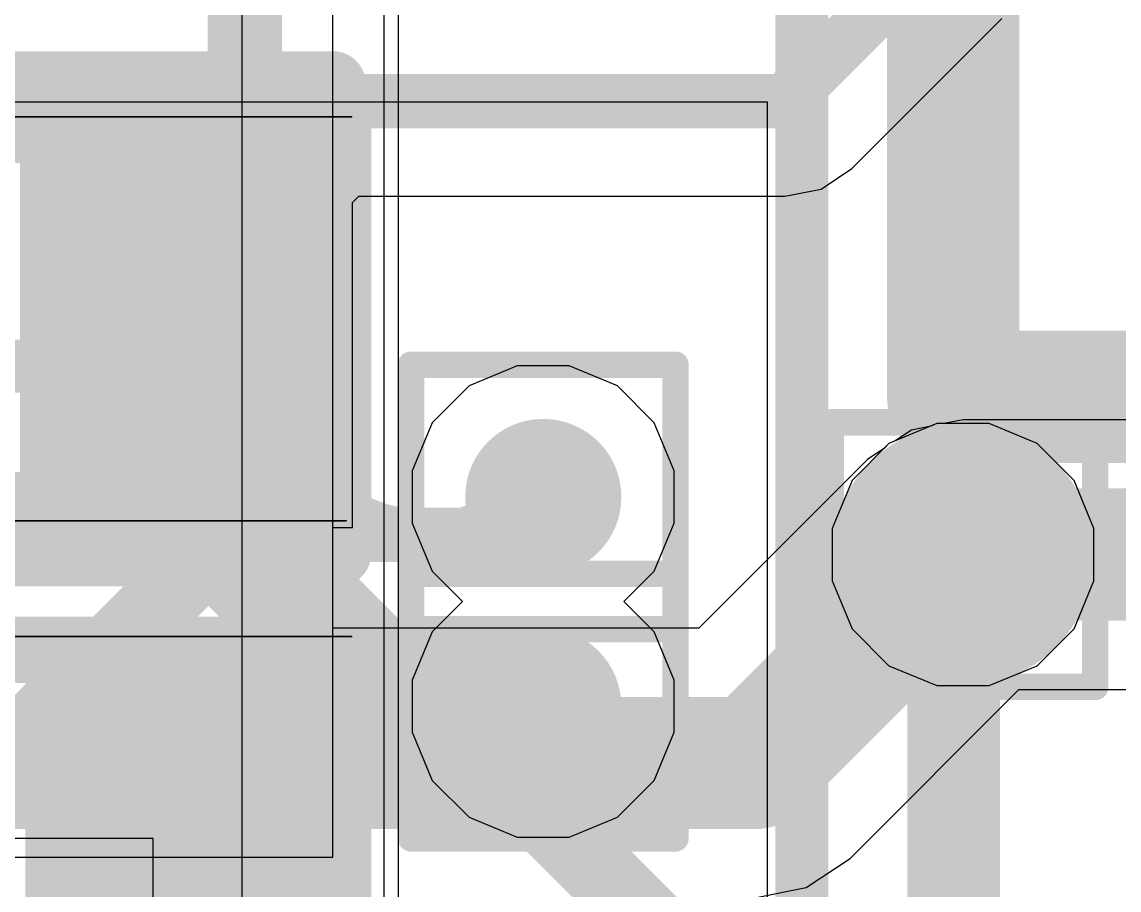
# Model space of a CAD drawing. Header units: inches. Extents: x -6 to 284, y -12 to 154.
# Drawn here: x 17.238 to 19.346, y 5.795 to 7.462 of the extents above; entities that cross this region are included whole.
import ezdxf

# ---------------------------------------------------------------- set-up
doc = ezdxf.new("R2010")
doc.units = ezdxf.units.IN
for name, color, linetype in [('Bottom Layer', 5, 'Continuous'), ('Bottom Overlay', 54, 'Continuous'), ('Bottom Paste', 16, 'Continuous'), ('Bottom Solder', 6, 'Continuous'), ('Drill Drawing', 1, 'Continuous'), ('GND-1', 16, 'Continuous'), ('GND-4', 54, 'Continuous'), ('PWR-1', 156, 'Continuous'), ('PWR-2', 130, 'Continuous'), ('Signal L1', 76, 'Continuous'), ('Signal L2', 6, 'Continuous'), ('Top Layer', 1, 'Continuous'), ('Top Overlay', 2, 'Continuous'), ('Top Paste', 8, 'Continuous'), ('Top Solder', 216, 'Continuous'), ('Via Holes', 16, 'Continuous')]:
    doc.layers.add(name, color=color, linetype=linetype)

# ---------------------------------------------------------------- blocks, each defined once
blk = doc.blocks.new('AP6275S__125')
at = {"layer": 'Top Overlay'}
for points in [[(-7.518399999999999, -6.55319746, 0.254, 0.254, 0), (-7.518399999999999, -4.9784, 0.254, 0.254, 0)], [(-7.518399999999999, -6.55319746, 0.254, 0.254, 0), (-6.400799999999999, -6.55319746, 0.254, 0.254, 0)]]:
    blk.add_lwpolyline(points, format="xyseb", dxfattribs=at)
blk.add_lwpolyline([(-7.581899999999999, -6.55319746, 0.127, 0.127, 1), (-7.454899999999999, -6.55319746, 0.127, 0.127, 1)], format="xyseb", close=True, dxfattribs=at)
blk.add_lwpolyline([(-7.581899999999999, -6.55319746, 0.127, 0.127, 1), (-7.454899999999999, -6.55319746, 0.127, 0.127, 1)], format="xyseb", close=True, dxfattribs=at)
blk = doc.blocks.new('R___0402_137')
at = {"layer": 'Top Layer'}
for points in [[(-0.6985, -0.3175), (-0.6985, 0.3175), (-0.2412999999999999, 0.3175), (-0.2413, -0.3175)], [(0.2412999999999999, -0.3175), (0.2413, 0.3175), (0.6985, 0.3175), (0.6985, -0.3175)]]:
    blk.add_hatch(color=1, dxfattribs=at).paths.add_polyline_path(points)
at = {"layer": 'Top Paste'}
for points in [[(-0.6985, -0.3175), (-0.6985, 0.3175), (-0.2412999999999999, 0.3175), (-0.2413, -0.3175)], [(0.2412999999999999, -0.3175), (0.2413, 0.3175), (0.6985, 0.3175), (0.6985, -0.3175)]]:
    blk.add_hatch(color=8, dxfattribs=at).paths.add_polyline_path(points)
at = {"layer": 'Top Solder'}
for points in [[(-0.75350116, -0.37250116), (-0.75350116, 0.37250116), (-0.1862988399999999, 0.37250116), (-0.18629884, -0.37250116)], [(0.1862988399999999, -0.37250116), (0.18629884, 0.37250116), (0.75350116, 0.37250116), (0.75350116, -0.37250116)]]:
    blk.add_hatch(color=216, dxfattribs=at).paths.add_polyline_path(points)
at = {"layer": 'Top Overlay'}
for points in [[(-0.7874, 0.4064, 0.127, 0.127, 0), (-0.78740254, -0.40640254, 0.127, 0.127, 0)], [(0.7874, 0.4064, 0.127, 0.127, 0), (-0.7874, 0.4064, 0.127, 0.127, 0)], [(0.7874, 0.4064, 0.127, 0.127, 0), (0.7874, -0.4064, 0.127, 0.127, 0)], [(0.7874, -0.4064, 0.127, 0.127, 0), (-0.78740254, -0.40640254, 0.127, 0.127, 0)], [(0.8128, -0.4318, 0.0032258, 0.0032258, 0), (-0.8127974599999999, -0.4318, 0.0032258, 0.0032258, 0)]]:
    blk.add_lwpolyline(points, format="xyseb", dxfattribs=at)
for points in [[(-0.8191499999999999, 0.4064, 0.0635, 0.0635, 1), (-0.7556499999999999, 0.4064, 0.0635, 0.0635, 1)], [(-0.8191499999999999, 0.4064, 0.0635, 0.0635, 1), (-0.7556499999999999, 0.4064, 0.0635, 0.0635, 1)], [(0.7556499999999999, 0.4064, 0.0635, 0.0635, 1), (0.8191499999999999, 0.4064, 0.0635, 0.0635, 1)], [(0.7556499999999999, 0.4064, 0.0635, 0.0635, 1), (0.8191499999999999, 0.4064, 0.0635, 0.0635, 1)], [(-0.8191525399999998, -0.40640254, 0.0635, 0.0635, 1), (-0.75565254, -0.40640254, 0.0635, 0.0635, 1)], [(-0.8191525399999998, -0.40640254, 0.0635, 0.0635, 1), (-0.75565254, -0.40640254, 0.0635, 0.0635, 1)], [(0.7556499999999999, -0.4064, 0.0635, 0.0635, 1), (0.8191499999999999, -0.4064, 0.0635, 0.0635, 1)], [(0.7556499999999999, -0.4064, 0.0635, 0.0635, 1), (0.8191499999999999, -0.4064, 0.0635, 0.0635, 1)], [(-0.8136026399999999, -0.4318, 0.0016129, 0.0016129, 1), (-0.81199228, -0.4318, 0.0016129, 0.0016129, 1)], [(0.8119948199999999, -0.4318, 0.0016129, 0.0016129, 1), (0.81360518, -0.4318, 0.0016129, 0.0016129, 1)]]:
    blk.add_lwpolyline(points, format="xyseb", close=True, dxfattribs=at)
blk = doc.blocks.new('R___0402_138')
at = {"layer": 'Top Layer'}
for points in [[(-0.69849746, -0.3175), (-0.69849746, 0.3175), (-0.24129746, 0.3175), (-0.24129746, -0.3175)], [(0.2412999999999999, -0.3175), (0.2413, 0.3175), (0.6985, 0.3175), (0.6985, -0.3175)]]:
    blk.add_hatch(color=1, dxfattribs=at).paths.add_polyline_path(points)
at = {"layer": 'Top Paste'}
for points in [[(-0.69849746, -0.3175), (-0.69849746, 0.3175), (-0.24129746, 0.3175), (-0.24129746, -0.3175)], [(0.2412999999999999, -0.3175), (0.2413, 0.3175), (0.6985, 0.3175), (0.6985, -0.3175)]]:
    blk.add_hatch(color=8, dxfattribs=at).paths.add_polyline_path(points)
at = {"layer": 'Top Solder'}
for points in [[(-0.7534986199999999, -0.37250116), (-0.7534986199999999, 0.37250116), (-0.1862962999999999, 0.37250116), (-0.1862963, -0.37250116)], [(0.1862988399999999, -0.37250116), (0.18629884, 0.37250116), (0.75350116, 0.37250116), (0.75350116, -0.37250116)]]:
    blk.add_hatch(color=216, dxfattribs=at).paths.add_polyline_path(points)
at = {"layer": 'Top Overlay'}
for points in [[(0.78740254, 0.40640254, 0.127, 0.127, 0), (-0.7874, 0.4064, 0.127, 0.127, 0)], [(-0.7874, 0.4064, 0.127, 0.127, 0), (-0.7874, -0.4064, 0.127, 0.127, 0)], [(0.78740254, 0.40640254, 0.127, 0.127, 0), (0.78740254, -0.40640254, 0.127, 0.127, 0)], [(0.78740254, -0.40640254, 0.127, 0.127, 0), (-0.7874, -0.4064, 0.127, 0.127, 0)], [(0.8127974599999999, -0.4318, 0.0032258, 0.0032258, 0), (-0.8128, -0.4318, 0.0032258, 0.0032258, 0)]]:
    blk.add_lwpolyline(points, format="xyseb", dxfattribs=at)
for points in [[(-0.8191499999999999, 0.4064, 0.0635, 0.0635, 1), (-0.7556499999999999, 0.4064, 0.0635, 0.0635, 1)], [(-0.8191499999999999, 0.4064, 0.0635, 0.0635, 1), (-0.7556499999999999, 0.4064, 0.0635, 0.0635, 1)], [(0.75565254, 0.40640254, 0.0635, 0.0635, 1), (0.8191525399999998, 0.40640254, 0.0635, 0.0635, 1)], [(0.75565254, 0.40640254, 0.0635, 0.0635, 1), (0.8191525399999998, 0.40640254, 0.0635, 0.0635, 1)], [(-0.8191499999999999, -0.4064, 0.0635, 0.0635, 1), (-0.7556499999999999, -0.4064, 0.0635, 0.0635, 1)], [(-0.8191499999999999, -0.4064, 0.0635, 0.0635, 1), (-0.7556499999999999, -0.4064, 0.0635, 0.0635, 1)], [(0.75565254, -0.40640254, 0.0635, 0.0635, 1), (0.8191525399999998, -0.40640254, 0.0635, 0.0635, 1)], [(0.75565254, -0.40640254, 0.0635, 0.0635, 1), (0.8191525399999998, -0.40640254, 0.0635, 0.0635, 1)], [(-0.81360518, -0.4318, 0.0016129, 0.0016129, 1), (-0.8119948199999999, -0.4318, 0.0016129, 0.0016129, 1)], [(0.81199228, -0.4318, 0.0016129, 0.0016129, 1), (0.8136026399999999, -0.4318, 0.0016129, 0.0016129, 1)]]:
    blk.add_lwpolyline(points, format="xyseb", close=True, dxfattribs=at)
blk = doc.blocks.new('R___0402_B_140')
at = {"layer": 'Bottom Layer'}
for points in [[(-0.2413, 0.3175), (-0.2412999999999999, -0.3175), (-0.6985, -0.3175), (-0.6985, 0.3175)], [(0.69849746, 0.3175), (0.69849746, -0.3175), (0.24129746, -0.3175), (0.24129746, 0.3175)]]:
    blk.add_hatch(color=5, dxfattribs=at).paths.add_polyline_path(points)
at = {"layer": 'Bottom Paste'}
for points in [[(-0.2413, 0.3175), (-0.2412999999999999, -0.3175), (-0.6985, -0.3175), (-0.6985, 0.3175)], [(0.69849746, 0.3175), (0.69849746, -0.3175), (0.24129746, -0.3175), (0.24129746, 0.3175)]]:
    blk.add_hatch(color=16, dxfattribs=at).paths.add_polyline_path(points)
at = {"layer": 'Bottom Solder'}
for points in [[(-0.18629884, 0.37250116), (-0.1862988399999999, -0.37250116), (-0.75350116, -0.37250116), (-0.75350116, 0.37250116)], [(0.7534986199999999, 0.37250116), (0.7534986199999999, -0.37250116), (0.1862963, -0.37250116), (0.1862962999999999, 0.37250116)]]:
    blk.add_hatch(color=6, dxfattribs=at).paths.add_polyline_path(points)
at = {"layer": 'Bottom Overlay'}
for points in [[(0.7874, 0.4064, 0.127, 0.127, 0), (-0.78739746, 0.4064, 0.127, 0.127, 0)], [(-0.78739746, 0.4064, 0.127, 0.127, 0), (-0.78739746, -0.4064, 0.127, 0.127, 0)], [(0.7874, 0.4064, 0.127, 0.127, 0), (0.7874, -0.4064, 0.127, 0.127, 0)], [(0.8128, 0.4318, 0.0032258, 0.0032258, 0), (-0.8127974599999999, 0.4318, 0.0032258, 0.0032258, 0)], [(0.7874, -0.4064, 0.127, 0.127, 0), (-0.78739746, -0.4064, 0.127, 0.127, 0)]]:
    blk.add_lwpolyline(points, format="xyseb", dxfattribs=at)
for points in [[(-0.8191474599999999, 0.4064, 0.0635, 0.0635, 1), (-0.7556474599999999, 0.4064, 0.0635, 0.0635, 1)], [(-0.8191474599999999, 0.4064, 0.0635, 0.0635, 1), (-0.7556474599999999, 0.4064, 0.0635, 0.0635, 1)], [(0.7556499999999999, 0.4064, 0.0635, 0.0635, 1), (0.8191499999999999, 0.4064, 0.0635, 0.0635, 1)], [(0.7556499999999999, 0.4064, 0.0635, 0.0635, 1), (0.8191499999999999, 0.4064, 0.0635, 0.0635, 1)], [(-0.8136026399999999, 0.4318, 0.0016129, 0.0016129, 1), (-0.81199228, 0.4318, 0.0016129, 0.0016129, 1)], [(0.8119948199999999, 0.4318, 0.0016129, 0.0016129, 1), (0.81360518, 0.4318, 0.0016129, 0.0016129, 1)], [(-0.8191474599999999, -0.4064, 0.0635, 0.0635, 1), (-0.7556474599999999, -0.4064, 0.0635, 0.0635, 1)], [(-0.8191474599999999, -0.4064, 0.0635, 0.0635, 1), (-0.7556474599999999, -0.4064, 0.0635, 0.0635, 1)], [(0.7556499999999999, -0.4064, 0.0635, 0.0635, 1), (0.8191499999999999, -0.4064, 0.0635, 0.0635, 1)], [(0.7556499999999999, -0.4064, 0.0635, 0.0635, 1), (0.8191499999999999, -0.4064, 0.0635, 0.0635, 1)]]:
    blk.add_lwpolyline(points, format="xyseb", close=True, dxfattribs=at)

msp = doc.modelspace()

# ---------------------------------------------------------------- hatches: boundary and pattern name
at = {"layer": 'Bottom Layer'}
h = msp.add_hatch(color=5, dxfattribs=at)
edge = h.paths.add_edge_path()
edge.add_arc((19.04610872, 6.43882126), 0.1499997, 0, 360)
at = {"layer": 'Bottom Solder'}
h = msp.add_hatch(color=6, dxfattribs=at)
edge = h.paths.add_edge_path()
edge.add_arc((19.04610872, 6.43882126), 0.2515997, 0, 360)
at = {"layer": 'GND-1'}
h = msp.add_hatch(color=16, dxfattribs=at)
edge = h.paths.add_edge_path()
edge.add_arc((18.23963586, 6.54947636), 0.1499997, 0, 360)
h = msp.add_hatch(color=16, dxfattribs=at)
edge = h.paths.add_edge_path()
edge.add_arc((18.23963586, 6.14787696), 0.1499997, 0, 360)
at = {"layer": 'GND-4'}
h = msp.add_hatch(color=54, dxfattribs=at)
edge = h.paths.add_edge_path()
edge.add_arc((19.04610872, 6.43882126), 0.1499997, 0, 360)
at = {"layer": 'Signal L1'}
h = msp.add_hatch(color=76, dxfattribs=at)
edge = h.paths.add_edge_path()
edge.add_arc((18.23963586, 6.54947636), 0.1499997, 0, 360)
h = msp.add_hatch(color=76, dxfattribs=at)
edge = h.paths.add_edge_path()
edge.add_arc((18.23963586, 6.14787696), 0.1499997, 0, 360)
at = {"layer": 'Signal L2'}
h = msp.add_hatch(color=6, dxfattribs=at)
edge = h.paths.add_edge_path()
edge.add_arc((19.04610872, 6.43882126), 0.1499997, 0, 360)
at = {"layer": 'Top Layer'}
h = msp.add_hatch(color=1, dxfattribs=at)
edge = h.paths.add_edge_path()
edge.add_arc((18.23963586, 6.54947636), 0.1499997, 0, 360)
h = msp.add_hatch(color=1, dxfattribs=at)
edge = h.paths.add_edge_path()
edge.add_arc((18.23963586, 6.14787696), 0.1499997, 0, 360)
at = {"layer": 'Via Holes'}
h = msp.add_hatch(color=7, dxfattribs=at)
edge = h.paths.add_edge_path()
edge.add_arc((18.23963586, 6.54947636), 0.07499858, 0, 360)
h = msp.add_hatch(color=7, dxfattribs=at)
edge = h.paths.add_edge_path()
edge.add_arc((19.04610872, 6.43882126), 0.07499858, 0, 360)
h = msp.add_hatch(color=7, dxfattribs=at)
edge = h.paths.add_edge_path()
edge.add_arc((18.23963586, 6.14787696), 0.07499858, 0, 360)

# ---------------------------------------------------------------- linework, layer by layer
at = {"layer": 'Bottom Layer'}
for p, q in [((17.83531104, 5.85758798), (17.83531104, 8.351192339999999)), ((18.83266236, 7.180513959999999), (19.12057898, 7.468433119999999)), ((18.77342956, 7.140938219999999), (18.83266236, 7.180513959999999)), ((17.87341358, 7.115385819999999), (17.88506456, 7.12703934)), ((17.88506456, 7.12703934), (18.70354654, 7.12703934)), ((18.70354654, 7.12703934), (18.70355924, 7.1270368)), ((18.70355924, 7.1270368), (18.77342956, 7.140938219999999)), ((17.87341358, 6.4912367), (17.87341358, 7.115385819999999)), ((18.984087, 6.685460340000001), (18.947003, 6.67808418)), ((18.9960631, 6.690420959999999), (18.984087, 6.685460340000001)), ((19.00902472, 6.690420959999999), (18.9960631, 6.690420959999999)), ((19.04610872, 6.69779712), (19.00902472, 6.690420959999999)), ((21.98458646, 6.69779712), (19.04610872, 6.69779712)), ((18.947003, 6.67808418), (18.91556542, 6.657078379999999)), ((18.89442246, 6.642950899999999), (18.86298488, 6.6219451)), ((18.90358932, 6.65211776), (18.89442246, 6.642950899999999)), ((18.91556542, 6.657078379999999), (18.90358932, 6.65211776)), ((18.86298488, 6.6219451), (18.53867514, 6.29763536)), ((17.83531104, 6.29763536), (17.83531104, 6.4912367)), ((17.83531104, 6.4912367), (17.87341358, 6.4912367)), ((18.53867514, 6.29763536), (17.83531104, 6.29763536)), ((18.8290708, 5.85553566), (19.15338054, 6.1798454)), ((19.15338054, 6.1798454), (21.98458646, 6.1798454)), ((17.49003614, 5.89353406), (14.37489378, 5.89353406)), ((17.49003614, 1.31830572), (17.49003614, 5.89353406)), ((14.4101058, 5.85758798), (17.83531104, 5.85758798)), ((18.74505268, 5.79939658), (18.8290708, 5.85553566)), ((18.64594696, 5.779683639999999), (18.74505268, 5.79939658))]:
    msp.add_line(p, q, dxfattribs=at)
for points in [[(18.70355924, 7.309617079999999, 0.10414, 0.10414, 0), (18.99148348, 7.597541319999999, 0.10414, 0.10414, 0)], [(17.70098822, 7.2011667, 0.10414, 0.10414, 0), (17.8094386, 7.309617079999999, 0.10414, 0.10414, 0)], [(17.8094386, 7.309617079999999, 0.10414, 0.10414, 0), (18.70355924, 7.309617079999999, 0.10414, 0.10414, 0)], [(17.51781358, 7.024636699999999, 0.10414, 0.10414, 0), (17.69434358, 7.2011667, 0.10414, 0.10414, 0)], [(17.69434358, 7.2011667, 0.10414, 0.10414, 0), (17.70098822, 7.2011667, 0.10414, 0.10414, 0)], [(17.51781358, 6.9357367, 0.10414, 0.10414, 0), (17.51781358, 7.024636699999999, 0.10414, 0.10414, 0)], [(18.64594696, 6.0386595, 0.254, 0.254, 0), (19.04610872, 6.43882126, 0.254, 0.254, 0)], [(19.04610872, 6.43882126, 0.254, 0.254, 0), (22.42908646, 6.43882126, 0.254, 0.254, 0)], [(15.76973986, 6.0386595, 0.254, 0.254, 0), (18.64594696, 6.0386595, 0.254, 0.254, 0)]]:
    msp.add_lwpolyline(points, format="xyseb", dxfattribs=at)
for points in [[(17.7834036, 7.309617079999999, 0.05207, 0.05207, 1), (17.8354736, 7.309617079999999, 0.05207, 0.05207, 1)], [(17.7834036, 7.309617079999999, 0.05207, 0.05207, 1), (17.8354736, 7.309617079999999, 0.05207, 0.05207, 1)], [(18.67752424, 7.309617079999999, 0.05207, 0.05207, 1), (18.72959424, 7.309617079999999, 0.05207, 0.05207, 1)], [(18.67752424, 7.309617079999999, 0.05207, 0.05207, 1), (18.72959424, 7.309617079999999, 0.05207, 0.05207, 1)], [(17.66830858, 7.2011667, 0.05207, 0.05207, 1), (17.72037858, 7.2011667, 0.05207, 0.05207, 1)], [(17.66830858, 7.2011667, 0.05207, 0.05207, 1), (17.72037858, 7.2011667, 0.05207, 0.05207, 1)], [(17.67495322, 7.2011667, 0.05207, 0.05207, 1), (17.72702322, 7.2011667, 0.05207, 0.05207, 1)], [(17.67495322, 7.2011667, 0.05207, 0.05207, 1), (17.72702322, 7.2011667, 0.05207, 0.05207, 1)], [(17.49177858, 7.024636699999999, 0.05207, 0.05207, 1), (17.54384858, 7.024636699999999, 0.05207, 0.05207, 1)], [(17.49177858, 7.024636699999999, 0.05207, 0.05207, 1), (17.54384858, 7.024636699999999, 0.05207, 0.05207, 1)], [(17.49177858, 6.9357367, 0.05207, 0.05207, 1), (17.54384858, 6.9357367, 0.05207, 0.05207, 1)], [(18.98260872, 6.43882126, 0.127, 0.127, 1), (19.10960872, 6.43882126, 0.127, 0.127, 1)], [(18.98260872, 6.43882126, 0.127, 0.127, 1), (19.10960872, 6.43882126, 0.127, 0.127, 1)], [(18.58244696, 6.0386595, 0.127, 0.127, 1), (18.70944696, 6.0386595, 0.127, 0.127, 1)], [(18.58244696, 6.0386595, 0.127, 0.127, 1), (18.70944696, 6.0386595, 0.127, 0.127, 1)]]:
    msp.add_lwpolyline(points, format="xyseb", close=True, dxfattribs=at)
at = {"layer": 'Drill Drawing'}
for points in [[(17.98563586, 6.80347636, 0.0508, 0.0508, 0), (18.49363586, 6.80347636, 0.0508, 0.0508, 0)], [(17.98563586, 6.295476359999999, 0.0508, 0.0508, 0), (17.98563586, 6.80347636, 0.0508, 0.0508, 0)], [(18.49363586, 6.295476359999999, 0.0508, 0.0508, 0), (18.49363586, 6.80347636, 0.0508, 0.0508, 0)], [(18.79210872, 6.692821259999999, 0.0508, 0.0508, 0), (19.30010872, 6.692821259999999, 0.0508, 0.0508, 0)], [(18.79210872, 6.18482126, 0.0508, 0.0508, 0), (18.79210872, 6.692821259999999, 0.0508, 0.0508, 0)], [(19.30010872, 6.18482126, 0.0508, 0.0508, 0), (19.30010872, 6.692821259999999, 0.0508, 0.0508, 0)], [(17.98563586, 6.40187696, 0.0508, 0.0508, 0), (18.49363586, 6.40187696, 0.0508, 0.0508, 0)], [(17.98563586, 5.89387696, 0.0508, 0.0508, 0), (17.98563586, 6.40187696, 0.0508, 0.0508, 0)], [(18.49363586, 5.89387696, 0.0508, 0.0508, 0), (18.49363586, 6.40187696, 0.0508, 0.0508, 0)], [(17.98563586, 6.295476359999999, 0.0508, 0.0508, 0), (18.49363586, 6.295476359999999, 0.0508, 0.0508, 0)], [(18.79210872, 6.18482126, 0.0508, 0.0508, 0), (19.30010872, 6.18482126, 0.0508, 0.0508, 0)], [(17.98563586, 5.89387696, 0.0508, 0.0508, 0), (18.49363586, 5.89387696, 0.0508, 0.0508, 0)]]:
    msp.add_lwpolyline(points, format="xyseb", dxfattribs=at)
for points in [[(17.97293586, 6.80347636, 0.0254, 0.0254, 1), (17.99833586, 6.80347636, 0.0254, 0.0254, 1)], [(17.97293586, 6.80347636, 0.0254, 0.0254, 1), (17.99833586, 6.80347636, 0.0254, 0.0254, 1)], [(18.48093586, 6.80347636, 0.0254, 0.0254, 1), (18.50633586, 6.80347636, 0.0254, 0.0254, 1)], [(18.48093586, 6.80347636, 0.0254, 0.0254, 1), (18.50633586, 6.80347636, 0.0254, 0.0254, 1)], [(18.77940872, 6.692821259999999, 0.0254, 0.0254, 1), (18.80480872, 6.692821259999999, 0.0254, 0.0254, 1)], [(18.77940872, 6.692821259999999, 0.0254, 0.0254, 1), (18.80480872, 6.692821259999999, 0.0254, 0.0254, 1)], [(19.28740872, 6.692821259999999, 0.0254, 0.0254, 1), (19.31280872, 6.692821259999999, 0.0254, 0.0254, 1)], [(19.28740872, 6.692821259999999, 0.0254, 0.0254, 1), (19.31280872, 6.692821259999999, 0.0254, 0.0254, 1)], [(17.97293586, 6.40187696, 0.0254, 0.0254, 1), (17.99833586, 6.40187696, 0.0254, 0.0254, 1)], [(17.97293586, 6.40187696, 0.0254, 0.0254, 1), (17.99833586, 6.40187696, 0.0254, 0.0254, 1)], [(18.48093586, 6.40187696, 0.0254, 0.0254, 1), (18.50633586, 6.40187696, 0.0254, 0.0254, 1)], [(18.48093586, 6.40187696, 0.0254, 0.0254, 1), (18.50633586, 6.40187696, 0.0254, 0.0254, 1)], [(17.97293586, 6.295476359999999, 0.0254, 0.0254, 1), (17.99833586, 6.295476359999999, 0.0254, 0.0254, 1)], [(17.97293586, 6.295476359999999, 0.0254, 0.0254, 1), (17.99833586, 6.295476359999999, 0.0254, 0.0254, 1)], [(18.48093586, 6.295476359999999, 0.0254, 0.0254, 1), (18.50633586, 6.295476359999999, 0.0254, 0.0254, 1)], [(18.48093586, 6.295476359999999, 0.0254, 0.0254, 1), (18.50633586, 6.295476359999999, 0.0254, 0.0254, 1)], [(18.77940872, 6.18482126, 0.0254, 0.0254, 1), (18.80480872, 6.18482126, 0.0254, 0.0254, 1)], [(18.77940872, 6.18482126, 0.0254, 0.0254, 1), (18.80480872, 6.18482126, 0.0254, 0.0254, 1)], [(19.28740872, 6.18482126, 0.0254, 0.0254, 1), (19.31280872, 6.18482126, 0.0254, 0.0254, 1)], [(19.28740872, 6.18482126, 0.0254, 0.0254, 1), (19.31280872, 6.18482126, 0.0254, 0.0254, 1)], [(17.97293586, 5.89387696, 0.0254, 0.0254, 1), (17.99833586, 5.89387696, 0.0254, 0.0254, 1)], [(17.97293586, 5.89387696, 0.0254, 0.0254, 1), (17.99833586, 5.89387696, 0.0254, 0.0254, 1)], [(18.48093586, 5.89387696, 0.0254, 0.0254, 1), (18.50633586, 5.89387696, 0.0254, 0.0254, 1)], [(18.48093586, 5.89387696, 0.0254, 0.0254, 1), (18.50633586, 5.89387696, 0.0254, 0.0254, 1)]]:
    msp.add_lwpolyline(points, format="xyseb", close=True, dxfattribs=at)
at = {"layer": 'GND-1'}
for p, q in [((18.18959024, 6.80107606), (18.09711646, 6.76277286)), ((18.28968148, 6.80107606), (18.18959024, 6.80107606)), ((18.38215526, 6.76277286), (18.28968148, 6.80107606)), ((18.09711646, 6.76277286), (18.02633936, 6.691995759999999)), ((18.45293236, 6.691995759999999), (18.38215526, 6.76277286)), ((18.02633936, 6.691995759999999), (17.98803616, 6.59952198)), ((18.49123556, 6.59952198), (18.45293236, 6.691995759999999)), ((17.98803616, 6.59952198), (17.98803616, 6.499430739999999)), ((18.49123556, 6.499430739999999), (18.49123556, 6.59952198)), ((17.98803616, 6.499430739999999), (18.02633936, 6.406956959999999)), ((18.45293236, 6.406956959999999), (18.49123556, 6.499430739999999)), ((18.02633936, 6.406956959999999), (18.08461966, 6.34867666)), ((18.39465206, 6.34867666), (18.45293236, 6.406956959999999)), ((18.08461966, 6.34867666), (18.02633936, 6.29039636)), ((18.45293236, 6.29039636), (18.39465206, 6.34867666)), ((18.02633936, 6.29039636), (17.98803616, 6.197922579999999)), ((18.49123556, 6.197922579999999), (18.45293236, 6.29039636)), ((17.98803616, 6.197922579999999), (17.98803616, 6.09783134)), ((18.49123556, 6.09783134), (18.49123556, 6.197922579999999)), ((17.98803616, 6.09783134), (18.02633936, 6.00535756)), ((18.45293236, 6.00535756), (18.49123556, 6.09783134)), ((18.02633936, 6.00535756), (18.09711646, 5.934580459999999)), ((18.38215526, 5.934580459999999), (18.45293236, 6.00535756)), ((18.09711646, 5.934580459999999), (18.18959024, 5.89627726)), ((18.28968148, 5.89627726), (18.38215526, 5.934580459999999)), ((18.18959024, 5.89627726), (18.28968148, 5.89627726))]:
    msp.add_line(p, q, dxfattribs=at)
at = {"layer": 'GND-4'}
for p, q in [((18.9960631, 6.690420959999999), (18.90358932, 6.65211776)), ((19.09615434, 6.690420959999999), (18.9960631, 6.690420959999999)), ((19.18862812, 6.65211776), (19.09615434, 6.690420959999999)), ((18.90358932, 6.65211776), (18.83281222, 6.58134066)), ((19.25940522, 6.58134066), (19.18862812, 6.65211776)), ((18.83281222, 6.58134066), (18.79450902, 6.48886688)), ((19.29770842, 6.48886688), (19.25940522, 6.58134066)), ((18.79450902, 6.48886688), (18.79450902, 6.38877564)), ((19.29770842, 6.38877564), (19.29770842, 6.48886688)), ((18.79450902, 6.38877564), (18.83281222, 6.29630186)), ((19.25940522, 6.29630186), (19.29770842, 6.38877564)), ((18.83281222, 6.29630186), (18.90358932, 6.22552476)), ((19.18862812, 6.22552476), (19.25940522, 6.29630186)), ((18.90358932, 6.22552476), (18.9960631, 6.18722156)), ((19.09615434, 6.18722156), (19.18862812, 6.22552476)), ((18.9960631, 6.18722156), (19.09615434, 6.18722156))]:
    msp.add_line(p, q, dxfattribs=at)
at = {"layer": 'PWR-1'}
for p, q in [((17.66026694, 20.10090722), (17.66026694, -1.83035956)), ((17.96124678, 5.47177214), (17.96124678, 20.10090722))]:
    msp.add_line(p, q, dxfattribs=at)
at = {"layer": 'PWR-2'}
for p, q in [((17.66026694, 20.10090722), (17.66026694, -1.7575149)), ((17.93397734, 5.42361882), (17.93397734, 20.10090722))]:
    msp.add_line(p, q, dxfattribs=at)
at = {"layer": 'Signal L1'}
for points in [[(18.73621348, 4.51422516, 0.1016, 0.1016, 0), (18.73621348, 8.08915324, 0.1016, 0.1016, 0)], [(18.99021348, 4.51422516, 0.1016, 0.1016, 0), (18.99021348, 8.08915324, 0.1016, 0.1016, 0)], [(17.06915306, 6.800700139999999, 0.1016, 0.1016, 0), (17.46247714, 6.800700139999999, 0.1016, 0.1016, 0)], [(17.46247714, 6.800700139999999, 0.1016, 0.1016, -0.198912367379658), (17.64110772, 6.7267074, 0.1016, 0.1016, 0)], [(17.64111026, 6.7267074, 0.1016, 0.1016, 0), (17.81435858, 6.553459080000001, 0.1016, 0.1016, 0)], [(17.81457448, 6.55324318, 0.1016, 0.1016, -0.0002893165421443711), (17.81435604, 6.553459080000001, 0.1016, 0.1016, 0)], [(17.81435858, 6.553459080000001, 0.1016, 0.1016, 0), (17.81457448, 6.55324318, 0.1016, 0.1016, 0)], [(18.00214332, 6.47567666, 0.1016, 0.1016, -0.19861162100917), (17.81457448, 6.55324318, 0.1016, 0.1016, 0)], [(18.14904676, 6.512575239999999, 0.1016, 0.1016, -0.198912367379658), (18.23813472, 6.54947636, 0.1016, 0.1016, 0)], [(18.23813472, 6.54947636, 0.1016, 0.1016, 0), (18.23963586, 6.54947636, 0.1016, 0.1016, 0)], [(17.17192654, 6.546700139999999, 0.1016, 0.1016, 0), (17.3169199, 6.546700139999999, 0.1016, 0.1016, 0)], [(17.3169199, 6.546700139999999, 0.1016, 0.1016, -0.198912367379658), (17.5644302, 6.444178119999999, 0.1016, 0.1016, 0)], [(18.14904676, 6.512575239999999, 0.1016, 0.1016, -0.198912367379658), (18.05996642, 6.47567666, 0.1016, 0.1016, 0)], [(18.00214332, 6.47567666, 0.1016, 0.1016, 0), (18.05996642, 6.47567666, 0.1016, 0.1016, 0)], [(17.5644302, 6.444178119999999, 0.1016, 0.1016, 0), (17.71293892, 6.2956694, 0.1016, 0.1016, 0)], [(17.71399302, 6.294615299999999, 0.1016, 0.1016, -0.001472047861297269), (17.71293638, 6.295664319999999, 0.1016, 0.1016, 0)], [(17.89043412, 6.22167666, 0.1016, 0.1016, -0.1962180213897104), (17.71399302, 6.294615299999999, 0.1016, 0.1016, 0)], [(17.89156696, 6.221674119999999, 0.1016, 0.1016, -0.00112108327813517), (17.89043412, 6.22167666, 0.1016, 0.1016, 0)], [(17.89156696, 6.22167666, 0.1016, 0.1016, 0), (18.06146756, 6.22167666, 0.1016, 0.1016, 0)], [(18.06146756, 6.22167666, 0.1016, 0.1016, -0.198910582798827), (18.23963586, 6.14787696, 0.1016, 0.1016, 0)]]:
    msp.add_lwpolyline(points, format="xyseb", dxfattribs=at)
for points in [[(17.43707714, 6.800700139999999, 0.0508, 0.0508, 1), (17.48787714, 6.800700139999999, 0.0508, 0.0508, 1)], [(17.43707714, 6.800700139999999, 0.0508, 0.0508, 1), (17.48787714, 6.800700139999999, 0.0508, 0.0508, 1)], [(17.61570772, 6.7267074, 0.0508, 0.0508, 1), (17.66650772, 6.7267074, 0.0508, 0.0508, 1)], [(17.61571026, 6.7267074, 0.0508, 0.0508, 1), (17.66651026, 6.7267074, 0.0508, 0.0508, 1)], [(17.78895604, 6.553459080000001, 0.0508, 0.0508, 1), (17.83975604, 6.553459080000001, 0.0508, 0.0508, 1)], [(17.78895858, 6.553459080000001, 0.0508, 0.0508, 1), (17.83975858, 6.553459080000001, 0.0508, 0.0508, 1)], [(17.78895858, 6.553459080000001, 0.0508, 0.0508, 1), (17.83975858, 6.553459080000001, 0.0508, 0.0508, 1)], [(17.78917448, 6.55324318, 0.0508, 0.0508, 1), (17.83997448, 6.55324318, 0.0508, 0.0508, 1)], [(17.78917448, 6.55324318, 0.0508, 0.0508, 1), (17.83997448, 6.55324318, 0.0508, 0.0508, 1)], [(17.78917448, 6.55324318, 0.0508, 0.0508, 1), (17.83997448, 6.55324318, 0.0508, 0.0508, 1)], [(18.21273472, 6.54947636, 0.0508, 0.0508, 1), (18.26353472, 6.54947636, 0.0508, 0.0508, 1)], [(18.21273472, 6.54947636, 0.0508, 0.0508, 1), (18.26353472, 6.54947636, 0.0508, 0.0508, 1)], [(18.21423586, 6.54947636, 0.0508, 0.0508, 1), (18.26503586, 6.54947636, 0.0508, 0.0508, 1)], [(17.2915199, 6.546700139999999, 0.0508, 0.0508, 1), (17.3423199, 6.546700139999999, 0.0508, 0.0508, 1)], [(17.2915199, 6.546700139999999, 0.0508, 0.0508, 1), (17.3423199, 6.546700139999999, 0.0508, 0.0508, 1)], [(18.12364676, 6.512575239999999, 0.0508, 0.0508, 1), (18.17444676, 6.512575239999999, 0.0508, 0.0508, 1)], [(18.12364676, 6.512575239999999, 0.0508, 0.0508, 1), (18.17444676, 6.512575239999999, 0.0508, 0.0508, 1)], [(17.97674332, 6.47567666, 0.0508, 0.0508, 1), (18.02754332, 6.47567666, 0.0508, 0.0508, 1)], [(17.97674332, 6.47567666, 0.0508, 0.0508, 1), (18.02754332, 6.47567666, 0.0508, 0.0508, 1)], [(18.03456642, 6.47567666, 0.0508, 0.0508, 1), (18.08536642, 6.47567666, 0.0508, 0.0508, 1)], [(18.03456642, 6.47567666, 0.0508, 0.0508, 1), (18.08536642, 6.47567666, 0.0508, 0.0508, 1)], [(17.5390302, 6.444178119999999, 0.0508, 0.0508, 1), (17.5898302, 6.444178119999999, 0.0508, 0.0508, 1)], [(17.5390302, 6.444178119999999, 0.0508, 0.0508, 1), (17.5898302, 6.444178119999999, 0.0508, 0.0508, 1)], [(17.68753638, 6.295664319999999, 0.0508, 0.0508, 1), (17.73833638, 6.295664319999999, 0.0508, 0.0508, 1)], [(17.68753892, 6.2956694, 0.0508, 0.0508, 1), (17.73833892, 6.2956694, 0.0508, 0.0508, 1)], [(17.68859302, 6.294615299999999, 0.0508, 0.0508, 1), (17.73939302, 6.294615299999999, 0.0508, 0.0508, 1)], [(17.68859302, 6.294615299999999, 0.0508, 0.0508, 1), (17.73939302, 6.294615299999999, 0.0508, 0.0508, 1)], [(17.86503412, 6.22167666, 0.0508, 0.0508, 1), (17.91583412, 6.22167666, 0.0508, 0.0508, 1)], [(17.86503412, 6.22167666, 0.0508, 0.0508, 1), (17.91583412, 6.22167666, 0.0508, 0.0508, 1)], [(17.86616696, 6.22167666, 0.0508, 0.0508, 1), (17.91696696, 6.22167666, 0.0508, 0.0508, 1)], [(17.86616696, 6.221674119999999, 0.0508, 0.0508, 1), (17.91696696, 6.221674119999999, 0.0508, 0.0508, 1)], [(18.03606756, 6.22167666, 0.0508, 0.0508, 1), (18.08686756, 6.22167666, 0.0508, 0.0508, 1)], [(18.03606756, 6.22167666, 0.0508, 0.0508, 1), (18.08686756, 6.22167666, 0.0508, 0.0508, 1)], [(18.21423586, 6.14787696, 0.0508, 0.0508, 1), (18.26503586, 6.14787696, 0.0508, 0.0508, 1)]]:
    msp.add_lwpolyline(points, format="xyseb", close=True, dxfattribs=at)
at = {"layer": 'Signal L2'}
for points in [[(17.6662842, 6.510609279999999, 0.14224, 0.14224, 0), (17.6662842, 11.01669628, 0.14224, 0.14224, 0)], [(16.16666312, 5.010988199999999, 0.14224, 0.14224, 0), (17.6662842, 6.510609279999999, 0.14224, 0.14224, 0)], [(17.6662842, 6.500761699999999, 0.14224, 0.14224, 0), (17.6662842, 6.510609279999999, 0.14224, 0.14224, 0)], [(17.6662842, 6.510609279999999, 0.14224, 0.14224, 0), (18.67066116, 5.50623232, 0.14224, 0.14224, 0)], [(19.04610872, 2.2093809, 0.14224, 0.14224, 0), (19.04610872, 6.43882126, 0.14224, 0.14224, 0)]]:
    msp.add_lwpolyline(points, format="xyseb", dxfattribs=at)
for points in [[(17.6307242, 6.510609279999999, 0.07111999999999999, 0.07111999999999999, 1), (17.7018442, 6.510609279999999, 0.07111999999999999, 0.07111999999999999, 1)], [(17.6307242, 6.510609279999999, 0.07111999999999999, 0.07111999999999999, 1), (17.7018442, 6.510609279999999, 0.07111999999999999, 0.07111999999999999, 1)], [(17.6307242, 6.510609279999999, 0.07111999999999999, 0.07111999999999999, 1), (17.7018442, 6.510609279999999, 0.07111999999999999, 0.07111999999999999, 1)], [(17.6307242, 6.510609279999999, 0.07111999999999999, 0.07111999999999999, 1), (17.7018442, 6.510609279999999, 0.07111999999999999, 0.07111999999999999, 1)], [(17.6307242, 6.500761699999999, 0.07111999999999999, 0.07111999999999999, 1), (17.7018442, 6.500761699999999, 0.07111999999999999, 0.07111999999999999, 1)], [(19.01054872, 6.43882126, 0.07111999999999999, 0.07111999999999999, 1), (19.08166872, 6.43882126, 0.07111999999999999, 0.07111999999999999, 1)]]:
    msp.add_lwpolyline(points, format="xyseb", close=True, dxfattribs=at)
at = {"layer": 'Top Layer'}
for p, q in [((18.67066116, 7.307806059999999), (14.40198288, 7.307806059999999)), ((18.67066116, 7.307806059999999), (14.40198288, 7.307806059999999)), ((18.67066116, 1.35003286), (18.67066116, 7.307806059999999)), ((18.67066116, 4.08653742), (18.67066116, 7.307806059999999))]:
    msp.add_line(p, q, dxfattribs=at)
for points in [[(17.52839014, 6.758927299999999, 0.10414, 0.10414, 0), (17.52839014, 6.8478273, 0.10414, 0.10414, 0)], [(17.52839014, 6.758927299999999, 0.10414, 0.10414, 0), (17.70492014, 6.582397299999999, 0.10414, 0.10414, 0)], [(17.70492014, 6.582397299999999, 0.10414, 0.10414, 0), (17.71080786, 6.582397299999999, 0.10414, 0.10414, 0)], [(17.71080786, 6.582397299999999, 0.10414, 0.10414, 0), (17.8162585, 6.476946659999999, 0.10414, 0.10414, 0)], [(18.23963586, 6.476946659999999, 0.10414, 0.10414, 0), (18.23963586, 6.54947636, 0.10414, 0.10414, 0)], [(17.8162585, 6.476946659999999, 0.10414, 0.10414, 0), (18.23963586, 6.476946659999999, 0.10414, 0.10414, 0)], [(17.71445276, 6.11495348, 0.10414, 0.10414, 0), (17.81990594, 6.22040666, 0.10414, 0.10414, 0)], [(17.81990594, 6.22040666, 0.10414, 0.10414, 0), (18.23963586, 6.22040666, 0.10414, 0.10414, 0)], [(18.23963586, 6.14787696, 0.10414, 0.10414, 0), (18.23963586, 6.22040666, 0.10414, 0.10414, 0)], [(17.52839014, 5.93842348, 0.10414, 0.10414, 0), (17.70492014, 6.11495348, 0.10414, 0.10414, 0)], [(17.70492014, 6.11495348, 0.10414, 0.10414, 0), (17.71445276, 6.11495348, 0.10414, 0.10414, 0)], [(17.52839014, 5.84952348, 0.10414, 0.10414, 0), (17.52839014, 5.93842348, 0.10414, 0.10414, 0)]]:
    msp.add_lwpolyline(points, format="xyseb", dxfattribs=at)
for points in [[(17.50235514, 6.8478273, 0.05207, 0.05207, 1), (17.55442514, 6.8478273, 0.05207, 0.05207, 1)], [(17.50235514, 6.758927299999999, 0.05207, 0.05207, 1), (17.55442514, 6.758927299999999, 0.05207, 0.05207, 1)], [(17.50235514, 6.758927299999999, 0.05207, 0.05207, 1), (17.55442514, 6.758927299999999, 0.05207, 0.05207, 1)], [(17.67888514, 6.582397299999999, 0.05207, 0.05207, 1), (17.73095514, 6.582397299999999, 0.05207, 0.05207, 1)], [(17.67888514, 6.582397299999999, 0.05207, 0.05207, 1), (17.73095514, 6.582397299999999, 0.05207, 0.05207, 1)], [(17.68477286, 6.582397299999999, 0.05207, 0.05207, 1), (17.73684286, 6.582397299999999, 0.05207, 0.05207, 1)], [(17.68477286, 6.582397299999999, 0.05207, 0.05207, 1), (17.73684286, 6.582397299999999, 0.05207, 0.05207, 1)], [(18.21360086, 6.54947636, 0.05207, 0.05207, 1), (18.26567086, 6.54947636, 0.05207, 0.05207, 1)], [(17.7902235, 6.476946659999999, 0.05207, 0.05207, 1), (17.8422935, 6.476946659999999, 0.05207, 0.05207, 1)], [(17.7902235, 6.476946659999999, 0.05207, 0.05207, 1), (17.8422935, 6.476946659999999, 0.05207, 0.05207, 1)], [(18.21360086, 6.476946659999999, 0.05207, 0.05207, 1), (18.26567086, 6.476946659999999, 0.05207, 0.05207, 1)], [(18.21360086, 6.476946659999999, 0.05207, 0.05207, 1), (18.26567086, 6.476946659999999, 0.05207, 0.05207, 1)], [(17.79387094, 6.22040666, 0.05207, 0.05207, 1), (17.84594094, 6.22040666, 0.05207, 0.05207, 1)], [(17.79387094, 6.22040666, 0.05207, 0.05207, 1), (17.84594094, 6.22040666, 0.05207, 0.05207, 1)], [(18.21360086, 6.22040666, 0.05207, 0.05207, 1), (18.26567086, 6.22040666, 0.05207, 0.05207, 1)], [(18.21360086, 6.22040666, 0.05207, 0.05207, 1), (18.26567086, 6.22040666, 0.05207, 0.05207, 1)], [(18.21360086, 6.14787696, 0.05207, 0.05207, 1), (18.26567086, 6.14787696, 0.05207, 0.05207, 1)], [(17.67888514, 6.11495348, 0.05207, 0.05207, 1), (17.73095514, 6.11495348, 0.05207, 0.05207, 1)], [(17.67888514, 6.11495348, 0.05207, 0.05207, 1), (17.73095514, 6.11495348, 0.05207, 0.05207, 1)], [(17.68841776, 6.11495348, 0.05207, 0.05207, 1), (17.74048776, 6.11495348, 0.05207, 0.05207, 1)], [(17.68841776, 6.11495348, 0.05207, 0.05207, 1), (17.74048776, 6.11495348, 0.05207, 0.05207, 1)], [(17.50235514, 5.93842348, 0.05207, 0.05207, 1), (17.55442514, 5.93842348, 0.05207, 0.05207, 1)], [(17.50235514, 5.93842348, 0.05207, 0.05207, 1), (17.55442514, 5.93842348, 0.05207, 0.05207, 1)], [(17.50235514, 5.84952348, 0.05207, 0.05207, 1), (17.55442514, 5.84952348, 0.05207, 0.05207, 1)]]:
    msp.add_lwpolyline(points, format="xyseb", close=True, dxfattribs=at)

# ---------------------------------------------------------------- block references
msp.add_blockref('AP6275S__125', (26.5454384, 13.2950712))
at = {"rotation": 180}
for name, p in [('R___0402_B_140', (17.04791358, 6.9357367)), ('R___0402_137', (17.05849014, 6.8478273)), ('R___0402_138', (17.05849268, 5.84952348))]:
    msp.add_blockref(name, p, dxfattribs=at)

doc.saveas('drawing.dxf')
